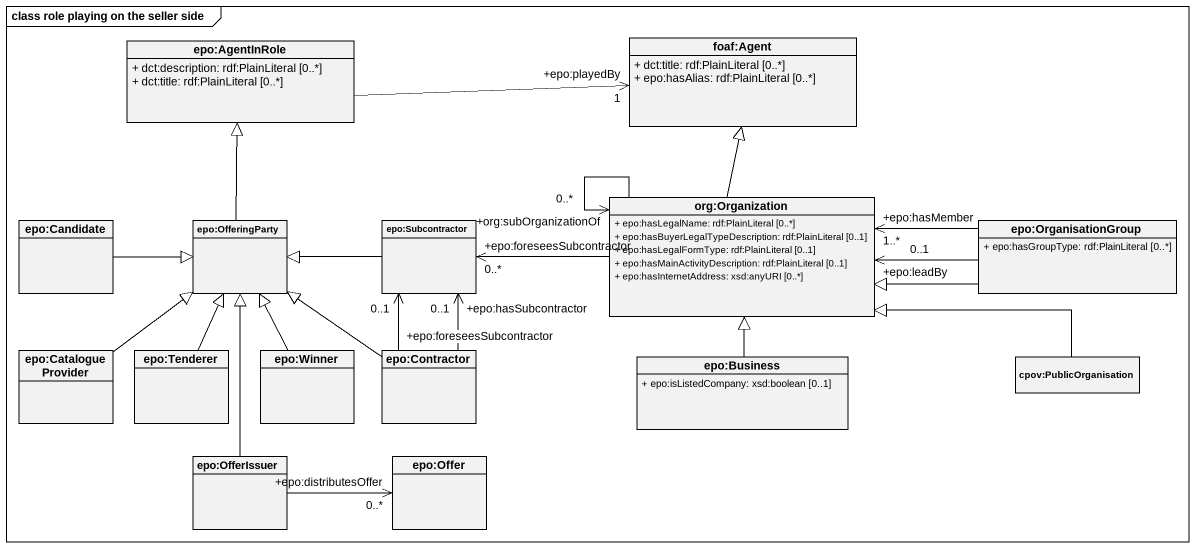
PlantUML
@startuml
mainframe class role playing on the seller side
hide circle
hide empty members
skinparam classAttributeIconSize 0
class "epo:AgentInRole" as epo_AgentInRole {
  + dct:description: rdf:PlainLiteral [0..*]
  + dct:title: rdf:PlainLiteral [0..*]
}
class "foaf:Agent" as foaf_Agent {
  + dct:title: rdf:PlainLiteral [0..*]
  + epo:hasAlias: rdf:PlainLiteral [0..*]
}
class "org:Organization" as org_Organization {
  + epo:hasLegalName: rdf:PlainLiteral [0..*]
  + epo:hasBuyerLegalTypeDescription: rdf:PlainLiteral [0..1]
  + epo:hasLegalFormType: rdf:PlainLiteral [0..1]
  + epo:hasMainActivityDescription: rdf:PlainLiteral [0..1]
  + epo:hasInternetAddress: xsd:anyURI [0..*]
}
class "epo:Candidate" as epo_Candidate
class "epo:OfferingParty" as epo_OfferingParty
class "epo:Subcontractor" as epo_Subcontractor
class "epo:OrganisationGroup" as epo_OrganisationGroup {
  + epo:hasGroupType: rdf:PlainLiteral [0..*]
}
class "epo:CatalogueProvider" as epo_CatalogueProvider
class "epo:Tenderer" as epo_Tenderer
class "epo:Winner" as epo_Winner
class "epo:Contractor" as epo_Contractor
class "epo:Business" as epo_Business {
  + epo:isListedCompany: xsd:boolean [0..1]
}
class "cpov:PublicOrganisation" as cpov_PublicOrganisation
class "epo:OfferIssuer" as epo_OfferIssuer
class "epo:Offer" as epo_Offer
epo_AgentInRole -right-> "+epo:playedBy\n1" foaf_Agent
org_Organization -up-|> foaf_Agent
org_Organization --> "+org:subOrganizationOf\n0..*" org_Organization
org_Organization -left-> "+epo:foreseesSubcontractor\n0..*" epo_Subcontractor
epo_Candidate -right-|> epo_OfferingParty
epo_OfferingParty -up-|> epo_AgentInRole
epo_Subcontractor -left-|> epo_OfferingParty
epo_OrganisationGroup -left-> "+epo:hasMember\n1..*" org_Organization
epo_OrganisationGroup -left-|> org_Organization
epo_OrganisationGroup -left-> "+epo:leadBy\n0..1" org_Organization
epo_CatalogueProvider -up-|> epo_OfferingParty
epo_Tenderer -up-|> epo_OfferingParty
epo_Winner -up-|> epo_OfferingParty
epo_Contractor -up-|> epo_OfferingParty
epo_Contractor -up-> "+epo:hasSubcontractor\n0..1" epo_Subcontractor
epo_Contractor -up-> "+epo:foreseesSubcontractor\n0..1" epo_Subcontractor
epo_Business -up-|> org_Organization
cpov_PublicOrganisation -left-|> org_Organization
epo_OfferIssuer -up-|> epo_OfferingParty
epo_OfferIssuer -right-> "+epo:distributesOffer\n0..*" epo_Offer
@enduml
